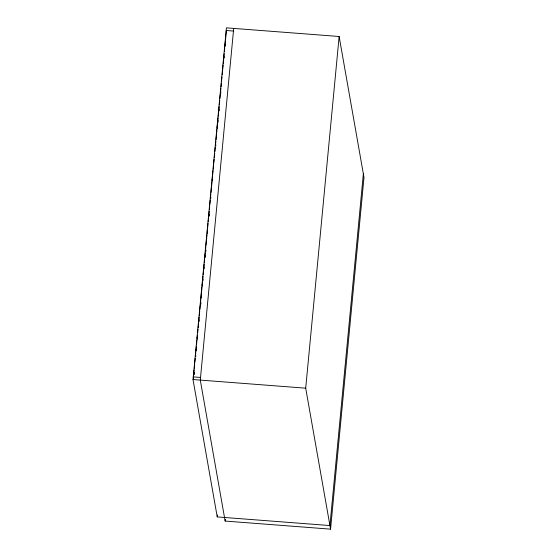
<?xml version="1.0" encoding="UTF-8"?>
<svg xmlns="http://www.w3.org/2000/svg" width="557" height="557" viewBox="0 0 557 557"><rect width="100%" height="100%" fill="white"/><g stroke="black" fill="none" stroke-linecap="round" stroke-linejoin="round"><path stroke-width="0.84" d="M363.359 173.881L329.939 525.564L217.237 516.917L193.007 379.533L226.434 27.85L339.136 36.497L363.993 177.467L330.566 529.15L225.139 521.06L200.283 380.09L233.703 28.407M193.425 377.827L193.551 375.857M193.752 374.367L194.128 369.82M194.33 368.302L194.706 363.756M194.908 362.238L195.222 358.269M195.479 356.181L195.772 352.497M195.973 350.98L196.349 346.433M196.551 344.922L196.927 340.376M197.129 338.858L197.422 335.175M197.707 332.794L197.993 329.117M198.195 327.6L198.571 323.053M198.772 321.535L199.148 316.989M199.35 315.478L199.726 310.931M199.928 309.413L200.235 305.514M200.423 304.219L200.792 299.673M200.98 298.058L201.369 293.609M201.571 292.091L201.947 287.544M202.149 286.026L202.442 282.35M202.644 280.832L203.013 276.286M203.201 274.678L203.59 270.229M203.792 268.711L204.168 264.164M204.37 262.646L204.663 258.97M204.865 257.452L205.255 252.767M205.422 251.291L205.812 246.842M206.013 245.324L206.389 240.784M206.591 239.266L206.967 234.72M207.169 233.202L207.462 229.526M207.643 227.91L208.04 223.461M208.2 221.728L208.61 217.397M208.812 215.879L209.188 211.34M209.39 209.822L209.683 206.139M209.871 204.53L210.268 200.012M210.421 198.348L210.831 194.017M211.04 192.499L211.409 187.953M211.611 186.435L211.939 182.431M212.092 181.143L212.482 176.694M212.642 174.961L213.059 170.637M213.261 169.119L213.63 164.573M213.832 163.055L214.125 159.379M214.313 157.763L214.703 153.314M214.87 151.581L215.28 147.25M215.482 145.732L215.858 141.186M216.06 139.675L216.952 129.677M217.091 128.201L217.502 123.87M217.703 122.352L218.079 117.805M218.281 116.288L219.145 106.547M219.312 104.813L219.723 100.483M219.924 98.373L220.3 94.425M220.502 92.908L220.878 88.361M221.08 86.843L221.373 83.167M221.533 81.433L221.965 76.922M222.229 74.722L222.522 71.038M222.723 69.528L223.099 64.981M223.301 63.463L224.165 53.723M224.45 51.341L224.743 47.658M224.944 46.14L225.32 41.594M225.522 40.083L226.309 31.206M193.989 374.36L194.149 372.626M196.21 350.973L196.377 349.246M198.431 327.593L198.598 325.859M200.652 304.213L200.819 302.479M201.23 298.148L201.397 296.415M202.873 280.825L203.04 279.099M205.101 257.445L205.261 255.712M217.94 122.345L218.1 120.611M225.181 46.134L225.348 44.407M217.237 516.917L217.425 514.94M225.139 521.06L225.3 519.326M330.566 529.15L305.709 388.18L339.136 36.497M233.453 31.046L226.184 30.489L226.483 32.195M200.534 377.451L193.258 376.894L193.558 378.6M193.007 379.533L305.709 388.18M223.935 56.173L224.234 57.886M220.593 91.341L220.892 93.054M218.922 108.928L219.221 110.634M217.251 126.509L217.55 128.221M215.58 144.096L215.879 145.802M212.238 179.263L212.537 180.969M210.602 196.496L210.901 198.201M208.931 214.083L209.23 215.782M208.896 214.431L209.195 216.137M207.26 231.663L207.559 233.369M205.589 249.251L205.888 250.956M205.554 249.599L205.853 251.304M203.918 266.831L204.182 268.892M202.24 284.418L202.546 286.124M200.569 301.998L200.84 304.059M198.898 319.586L199.204 321.292M197.227 337.166L197.498 339.234M195.556 354.753L195.862 356.466M193.885 372.334L194.156 374.401"/></g></svg>
